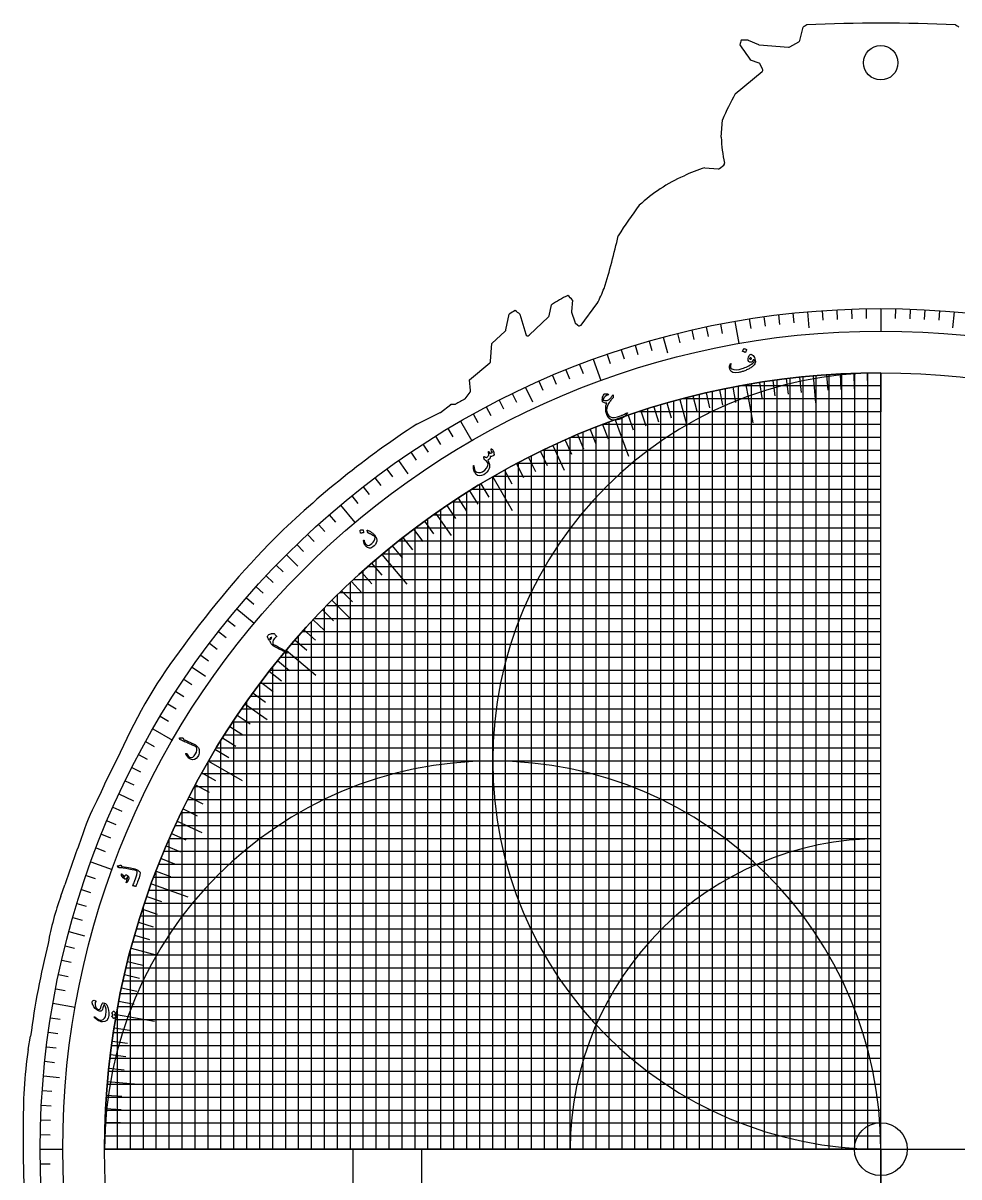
# Model space of a CAD drawing. Header units: millimetres. Extents: x -60 to 60, y -60 to 79.
# Drawn here: x -60 to 5.5, y -1.9 to 78.8 of the extents above; entities that cross this region are included whole.
import ezdxf

# ---------------------------------------------------------------- set-up
doc = ezdxf.new("R2010")
doc.units = ezdxf.units.MM
for name, color, linetype in [('CUT_INNER', 6, 'Continuous'), ('CUT_OUTER', 1, 'Continuous'), ('ENGRAVE', 7, 'Continuous'), ('ENGRAVE_FINE', 8, 'Continuous'), ('TEXT', 5, 'Continuous')]:
    doc.layers.add(name, color=color, linetype=linetype)

msp = doc.modelspace()

# ---------------------------------------------------------------- linework, layer by layer
at = {"layer": 'CUT_INNER'}
for centre, radius in [((0, 75.9926), 1.2), ((0, 0), 1.85)]:
    msp.add_circle(centre, radius, dxfattribs=at)
at = {"layer": 'CUT_OUTER'}
for points in [[(-5.6578, 77.5591), (-5.4284, 78.4754), (-5.4275, 78.4787)], [(-9.2778, 77.5774), (-9.2742, 77.576), (-8.564, 77.2605)], [(-8.5146, 77.248), (-6.456, 77.0897)], [(-6.3716, 77.1081), (-5.7305, 77.4644)], [(-8.514, 75.9603), (-9.1104, 76.1837), (-9.1139, 76.1852)], [(-8.266, 75.5545), (-8.4324, 75.8869)], [(-10.1788, 73.8095), (-10.176, 73.8121), (-8.3041, 75.3721)], [(-11.1616, 70.7827), (-11.0798, 72.0041), (-11.0794, 72.0078)], [(-12.3084, 68.6488), (-12.305, 68.6487), (-11.3851, 68.5723)], [(-11.279, 68.6047), (-10.9818, 68.8422)], [(-23.1938, 58.2931), (-23.0395, 59.0617), (-23.0387, 59.0651)], [(-21.5648, 59.3933), (-21.565, 59.3897), (-21.6436, 58.6058)], [(-20.9694, 57.6477), (-19.8539, 59.1347), (-19.8451, 59.1478)], [(-26.2238, 57.3102), (-25.9886, 58.4062), (-25.9876, 58.4099)], [(-25.2511, 58.4099), (-25.25, 58.4067), (-24.8408, 57.0042)], [(-24.5939, 56.937), (-23.238, 58.2134)], [(-21.6366, 58.5433), (-21.412, 57.8706)], [(-21.3758, 57.812), (-21.1955, 57.6317)], [(-27.2948, 55.1163), (-27.2168, 56.3586), (-27.2164, 56.3621), (-27.214, 56.3646), (-26.2691, 57.2311)], [(-28.6965, 53.061), (-28.7726, 53.8194), (-28.7728, 53.8229), (-28.7702, 53.8253), (-27.3484, 55.0104)], [(-29.0648, 52.49), (-28.7245, 52.9577)], [(-32.456, 50.7116), (-30.834, 51.5232), (-30.8212, 51.5304), (-30.8091, 51.5389), (-30.0862, 52.1006), (-30.0833, 52.1026), (-30.0799, 52.1028), (-29.7534, 52.1028)], [(-57.3597, 17.7019), (-57.0785, 18.4944)], [(-59.653, 6.973), (-59.4772, 7.9013)]]:
    msp.add_lwpolyline(points, dxfattribs=at)
for centre, radius, start, end in [((-3.5521, 75.9343), 3.1609, 121.044179, 126.39224), ((0.0192, -27.2834), 106.0534, 87.188828, 92.811179), ((3.6909, 76.0782), 2.9858, 53.510413, 59.181771), ((-6.3928, 76.556), 3.5273, 163.168077, 168.652859), ((-9.5236, 72.801), 4.7827, 87.054598, 92.941835), ((-5.8033, 77.5955), 0.15, 299.06252, 345.947297), ((1.011, 83.9836), 12.78, 211.794931, 217.604263), ((-8.5031, 77.3976), 0.15, 246.046163, 265.601295), ((-6.4445, 77.2392), 0.15, 265.601295, 299.06252), ((-8.5666, 75.8198), 0.15, 26.593028, 69.466958), ((-8.4001, 75.4873), 0.15, 309.807291, 26.593028), ((7.4863, 63.8538), 20.2774, 150.595241, 156.289085), ((-1.9, 71.071), 9.2661, 181.783376, 193.049657), ((-9.0618, 58.113), 11.0247, 107.126189, 115.383689), ((-11.3727, 68.7218), 0.15, 265.253728, 308.639342), ((-11.0755, 68.9594), 0.15, 308.639342, 7.439209), ((-9.0146, 57.4382), 11.6572, 114.171425, 132.534192), ((7.0069, 47.9023), 29.9976, 142.825797, 147.775591), ((-61.7974, 73.5123), 44.4789, 342.601766, 347.51696), ((-29.5769, 64.2869), 11.0053, 332.16286, 338.271395), ((-15.574, 47.3435), 13.8967, 117.043136, 122.490341), ((-24.9628, 56.3227), 4.5799, 42.102769, 47.898381), ((-23.3982, 54.5661), 4.6346, 118.063622, 123.966237), ((-27.8828, 55.246), 4.1154, 50.24764, 55.951387), ((-23.3409, 58.3226), 0.15, 313.270458, 348.649713), ((-21.4943, 58.5908), 0.15, 174.272796, 198.462939), ((-26.3704, 57.3416), 0.15, 312.519949, 347.890911), ((-21.2697, 57.9181), 0.15, 198.462939, 225), ((-21.0894, 57.7377), 0.15, 225, 323.123387), ((-24.6968, 57.0462), 0.15, 196.268264, 313.270458), ((-27.4445, 55.1257), 0.15, 309.812452, 356.4106), ((-6.3582, 11.3068), 47.0282, 118.87043, 119.832929), ((-28.8458, 53.046), 0.15, 323.956753, 5.731372), ((2.5675, -3.14), 64.239, 123.038818, 134.386306), ((4.077, -3.0924), 65.2703, 135.362503, 144.05022), ((-20.0363, 13.1292), 36.241, 142.430468, 156.21265), ((-0.3415, 0.1624), 59.6218, 152.441386, 156.059457), ((-43.9482, 18.2867), 12.4635, 150.857353, 163.966105), ((-0.4044, 0.1403), 59.572, 158.752331, 162.055263), ((-37.9711, 10.7272), 20.6049, 160.214747, 169.732719), ((-0.1823, 0.0345), 59.8145, 166.103762, 172.44256), ((-24.7566, 2.1255), 35.2315, 172.091624, 181.067472), ((-0.0001, -0.0001), 59.9999, 178.596765, 0.149578)]:
    msp.add_arc(centre, radius, start, end, dxfattribs=at)
at = {"layer": 'ENGRAVE'}
for points in [[(-5.1248, 58.5762), (-5.0267, 57.4555)], [(0, 58.8), (0, 57.225)], [(5.1248, 58.5762), (5.0267, 57.4555)], [(-10.2105, 57.9067), (-9.937, 56.3556)], [(-15.2186, 56.7964), (-14.9274, 55.7098)], [(-20.1108, 55.2539), (-19.5721, 53.7739)], [(-4.7326, 54.0934), (-4.5669, 52.2001)], [(-4.525, 0), (-4.525, 54.1111)], [(0, -54.3), (0, 54.3)], [(0, 0), (0, 54.3)], [(0, 54.3), (0, 51.585)], [(-24.85, 53.2909), (-24.3745, 52.2713)], [(-9.4291, 53.4751), (-8.9576, 50.8013)], [(-9.05, 0), (-9.05, 53.5405)], [(-13.575, 0), (-13.575, 52.5757)], [(-14.0539, 52.4498), (-13.562, 50.614)], [(-29.4, 50.9223), (-28.6125, 49.5583)], [(-18.5717, 51.0253), (-17.6431, 48.474)], [(-18.1, 0), (-18.1, 51.1945)], [(-22.625, 0), (-22.625, 49.3619)], [(0, 49.775), (-21.7011, 49.775)], [(-22.9482, 49.2125), (-22.145, 47.4901)], [(-33.7263, 48.1661), (-33.081, 47.2446)], [(-27.15, 0), (-27.15, 47.0252)], [(-27.15, 47.0252), (-25.7925, 44.6739)], [(0, 45.25), (-30.0155, 45.25)], [(-37.7959, 45.0434), (-36.7835, 43.8369)], [(-31.1452, 44.48), (-30.0551, 42.9232)], [(-31.675, 0), (-31.675, 44.1042)], [(-41.5779, 41.5779), (-40.7824, 40.7824)], [(-34.9034, 41.5962), (-33.1582, 39.5164)], [(-36.2, 0), (-36.2, 40.4728)], [(0, 40.725), (-35.9161, 40.725)], [(-38.3959, 38.3959), (-37.052, 37.052)], [(-45.0434, 37.7959), (-43.8369, 36.7835)], [(-40.725, 0), (-40.725, 35.9161)], [(0, 36.2), (-40.4728, 36.2)], [(-41.5962, 34.9034), (-39.5164, 33.1582)], [(-48.1661, 33.7263), (-47.2446, 33.081)], [(0, 31.675), (-44.1042, 31.675)], [(-44.48, 31.1452), (-42.9232, 30.0551)], [(-45.25, 0), (-45.25, 30.0155)], [(-50.9223, 29.4), (-49.5583, 28.6125)], [(0, 27.15), (-47.0252, 27.15)], [(-47.0252, 27.15), (-44.6739, 25.7925)], [(-53.2909, 24.85), (-52.2713, 24.3745)], [(0, 22.625), (-49.3619, 22.625)], [(-49.2125, 22.9482), (-47.4901, 22.145)], [(-49.775, 0), (-49.775, 21.7011)], [(-55.2539, 20.1108), (-53.7739, 19.5721)], [(-51.0253, 18.5717), (-48.474, 17.6431)], [(0, 18.1), (-51.1945, 18.1)], [(-56.7964, 15.2186), (-55.7098, 14.9274)], [(-52.4498, 14.0539), (-50.614, 13.562)], [(0, 13.575), (-52.5757, 13.575)], [(-57.9067, 10.2105), (-56.3556, 9.937)], [(0, 9.05), (-53.5405, 9.05)], [(-53.4751, 9.4291), (-50.8013, 8.9576)], [(-58.5762, 5.1248), (-57.4555, 5.0267)], [(0, 4.525), (-54.1111, 4.525)], [(-54.0934, 4.7326), (-52.2001, 4.5669)], [(-58.8, 0), (-57.225, 0)], [(-54.3, 0), (54.3, 0)], [(0, 0), (-54.3, 0)], [(-54.3, 0), (-51.585, 0)], [(-36.924, 0), (-36.924, -36.924), (36.924, -36.924), (36.924, 0)], [(-36.924, 0), (-32.1239, 0)], [(-32.1239, 0), (-32.1239, -32.1239), (32.1239, -32.1239), (32.1239, 0)], [(0, 0), (0, -36.924)]]:
    msp.add_lwpolyline(points, dxfattribs=at)
for radius in [58.8, 58.8, 57.225, 54.3, 54.3]:
    msp.add_circle((0, 0), radius, dxfattribs=at)
for centre, radius, start, end in [((0, 0), 54.3, 90, 180), ((0, 27.15), 27.15, 90, 270), ((-27.15, 0), 27.15, 0, 180), ((0, 0), 21.7245, 90, 180)]:
    msp.add_arc(centre, radius, start, end, dxfattribs=at)
at = {"layer": 'ENGRAVE_FINE'}
for points in [[(-8.1834, 58.2278), (-8.0894, 57.5593)], [(-7.1659, 58.3617), (-7.0837, 57.6917)], [(-6.1463, 58.4779), (-6.0757, 57.8066)], [(-4.1017, 58.6568), (-4.0546, 57.9834)], [(-3.0774, 58.7194), (-3.042, 58.0453)], [(-2.0521, 58.7642), (-2.0285, 58.0896)], [(-1.0262, 58.791), (-1.0144, 58.1161)], [(1.0262, 58.791), (1.0144, 58.1161)], [(2.0521, 58.7642), (2.0285, 58.0896)], [(3.0774, 58.7194), (3.042, 58.0453)], [(4.1017, 58.6568), (4.0546, 57.9834)], [(-12.2252, 57.5151), (-12.0849, 56.8548)], [(-11.2196, 57.7197), (-11.0908, 57.0571)], [(-9.1983, 58.0761), (-9.0928, 57.4094)], [(-16.2075, 56.5222), (-16.0214, 55.8733)], [(-14.225, 57.0534), (-14.0617, 56.3984)], [(-13.2271, 57.293), (-13.0753, 56.6353)], [(-18.1702, 55.9221), (-17.9616, 55.2802)], [(-17.1915, 56.2307), (-16.9941, 55.5852)], [(-21.072, 54.8945), (-20.8301, 54.2644)], [(-19.1434, 55.5965), (-18.9236, 54.9583)], [(-22.975, 54.1257), (-22.7112, 53.5043)], [(-22.0269, 54.5184), (-21.774, 53.8926)], [(-3.7878, 54.1677), (-3.712, 53.0844)], [(-3.62, 0), (-3.62, 54.1792)], [(-2.8418, 54.2256), (-2.785, 53.1411)], [(-2.715, 0), (-2.715, 54.2321)], [(-1.895, 54.2669), (-1.8571, 53.1816)], [(-1.81, 0), (-1.81, 54.2698)], [(-0.9477, 54.2917), (-0.9287, 53.2059)], [(-0.905, 0), (-0.905, 54.2925)], [(-23.9161, 53.7165), (-23.6416, 53.0998)], [(-10.3609, 53.3024), (-10.1537, 52.2363)], [(-9.955, 0), (-9.955, 53.3797)], [(0, 53.395), (-9.8724, 53.395)], [(-8.4944, 53.6315), (-8.3245, 52.5588)], [(-8.145, 0), (-8.145, 53.6856)], [(-7.5571, 53.7716), (-7.406, 52.6961)], [(-7.24, 0), (-7.24, 53.8152)], [(-6.6175, 53.8953), (-6.4852, 52.8174)], [(-6.335, 0), (-6.335, 53.9292)], [(-5.6759, 54.0025), (-5.5624, 52.9225)], [(-5.43, 0), (-5.43, 54.0278)], [(-25.7762, 52.8491), (-25.4803, 52.2424)], [(0, 52.49), (-13.9029, 52.49)], [(-13.1364, 52.6871), (-12.8736, 51.6333)], [(-12.67, 0), (-12.67, 52.8011)], [(-12.2148, 52.9083), (-11.9705, 51.8501)], [(-11.765, 0), (-11.765, 53.0101)], [(-11.2896, 53.1134), (-11.0638, 52.0511)], [(-10.86, 0), (-10.86, 53.2029)], [(-27.6049, 51.9173), (-27.288, 51.3213)], [(-26.6946, 52.3912), (-26.3882, 51.7898)], [(-16.29, 0), (-16.29, 51.7989)], [(-15.8758, 51.9273), (-15.5583, 50.8888)], [(-15.385, 0), (-15.385, 52.0749)], [(-14.9671, 52.1965), (-14.6678, 51.1526)], [(-14.48, 0), (-14.48, 52.3337)], [(-28.5068, 51.4276), (-28.1796, 50.8373)], [(-19.005, 0), (-19.005, 50.8655)], [(-17.6784, 51.3417), (-17.3248, 50.3148)], [(-17.195, 0), (-17.195, 51.5056)], [(0, 51.585), (-16.9552, 51.585)], [(-16.7796, 51.6424), (-16.444, 50.6095)], [(-30.2842, 50.4014), (-29.9366, 49.8228)], [(-20.815, 0), (-20.815, 50.152)], [(-20.3411, 50.3461), (-19.9343, 49.3392)], [(-19.91, 0), (-19.91, 50.5181)], [(0, 50.68), (-19.4943, 50.68)], [(-19.4594, 50.6934), (-19.0702, 49.6795)], [(-32.0248, 49.3138), (-31.6571, 48.7477)], [(-31.1593, 49.8652), (-30.8016, 49.2928)], [(-22.0858, 49.6055), (-21.6441, 48.6134)], [(-21.72, 0), (-21.72, 49.7668)], [(-21.2167, 49.9834), (-20.7924, 48.9837)], [(-32.8805, 48.7474), (-32.5031, 48.1878)], [(-24.435, 0), (-24.435, 48.4915)], [(-23.8036, 48.8045), (-23.3275, 47.8284)], [(0, 48.87), (-23.6688, 48.87)], [(-23.53, 0), (-23.53, 48.937)], [(-25.4923, 47.9441), (-24.9825, 46.9852)], [(0, 47.965), (-25.4529, 47.965)], [(-25.34, 0), (-25.34, 48.0247)], [(-24.6517, 48.3817), (-24.1587, 47.414)], [(-35.3867, 46.9598), (-34.9805, 46.4207)], [(-34.5618, 47.5702), (-34.165, 47.0241)], [(0, 47.06), (-27.0896, 47.06)], [(-26.3252, 47.4919), (-25.7987, 46.542)], [(-26.245, 0), (-26.245, 47.5362)], [(-36.2009, 46.335), (-35.7853, 45.8031)], [(-28.7746, 46.049), (-28.1991, 45.128)], [(0, 46.155), (-28.6043, 46.155)], [(-28.055, 0), (-28.055, 46.4909)], [(-27.9666, 46.5442), (-27.4072, 45.6133)], [(-37.004, 45.6962), (-36.5792, 45.1716)], [(-29.865, 0), (-29.865, 45.3494)], [(-29.5739, 45.5398), (-28.9824, 44.629)], [(-28.96, 0), (-28.96, 45.9327)], [(-30.77, 0), (-30.77, 44.7403)], [(-30.3642, 45.0167), (-29.7569, 44.1164)], [(-39.3449, 43.6969), (-38.8932, 43.1953)], [(-38.5763, 44.3769), (-38.1334, 43.8675)], [(-31.9167, 43.9296), (-31.2784, 43.051)], [(0, 44.345), (-31.3371, 44.345)], [(-40.1015, 43.0036), (-39.6412, 42.5099)], [(-33.4304, 42.789), (-32.7618, 41.9332)], [(-32.6786, 43.3659), (-32.025, 42.4986)], [(-32.58, 0), (-32.58, 43.44)], [(0, 43.44), (-32.58, 43.44)], [(-40.8459, 42.2972), (-40.377, 41.8116)], [(-34.39, 0), (-34.39, 42.0216)], [(-34.1721, 42.199), (-33.4887, 41.355)], [(0, 42.535), (-33.753, 42.535)], [(-33.485, 0), (-33.485, 42.7463)], [(-35.295, 0), (-35.295, 41.2644)], [(0, 41.63), (-34.8631, 41.63)], [(-42.2972, 40.8459), (-41.8116, 40.377)], [(-35.624, 40.9807), (-34.9115, 40.1611)], [(-43.0036, 40.1015), (-42.5099, 39.6412)], [(-37.105, 0), (-37.105, 39.6448)], [(-37.0325, 39.7125), (-36.2919, 38.9183)], [(0, 39.82), (-36.9169, 39.82)], [(-36.3338, 40.3528), (-35.6071, 39.5457)], [(-43.6969, 39.3449), (-43.1953, 38.8932)], [(-38.01, 0), (-38.01, 38.778)], [(0, 38.915), (-37.8697, 38.915)], [(-37.7199, 39.0602), (-36.9656, 38.2789)], [(-44.3769, 38.5763), (-43.8675, 38.1334)], [(0, 38.01), (-38.778, 38.01)], [(-39.0602, 37.7199), (-38.2789, 36.9656)], [(-38.915, 0), (-38.915, 37.8697)], [(-45.6962, 37.004), (-45.1716, 36.5792)], [(-40.3528, 36.3338), (-39.5457, 35.6071)], [(-39.82, 0), (-39.82, 36.9169)], [(-39.7125, 37.0325), (-38.9183, 36.2919)], [(0, 37.105), (-39.6448, 37.105)], [(-46.335, 36.2009), (-45.8031, 35.7853)], [(-40.9807, 35.624), (-40.1611, 34.9115)], [(-46.9598, 35.3867), (-46.4207, 34.9805)], [(-41.63, 0), (-41.63, 34.8631)], [(0, 35.295), (-41.2644, 35.295)], [(-47.5702, 34.5618), (-47.0241, 34.165)], [(-42.199, 34.1721), (-41.355, 33.4887)], [(0, 34.39), (-42.0216, 34.39)], [(-42.789, 33.4304), (-41.9332, 32.7618)], [(0, 33.485), (-42.7463, 33.485)], [(-42.535, 0), (-42.535, 33.753)], [(-48.7474, 32.8805), (-48.1878, 32.5031)], [(0, 32.58), (-43.44, 32.58)], [(-43.44, 0), (-43.44, 32.58)], [(-43.3659, 32.6786), (-42.4986, 32.025)], [(-49.3138, 32.0248), (-48.7477, 31.6571)], [(-43.9296, 31.9167), (-43.051, 31.2784)], [(-49.8652, 31.1593), (-49.2928, 30.8016)], [(0, 30.77), (-44.7403, 30.77)], [(-44.345, 0), (-44.345, 31.3371)], [(-50.4014, 30.2842), (-49.8228, 29.9366)], [(0, 29.865), (-45.3494, 29.865)], [(-45.0167, 30.3642), (-44.1164, 29.7569)], [(-45.5398, 29.5739), (-44.629, 28.9824)], [(-51.4276, 28.5068), (-50.8373, 28.1796)], [(-46.155, 0), (-46.155, 28.6043)], [(-46.049, 28.7746), (-45.128, 28.1991)], [(0, 28.96), (-45.9327, 28.96)], [(-51.9173, 27.6049), (-51.3213, 27.288)], [(-46.5442, 27.9666), (-45.6133, 27.4072)], [(0, 28.055), (-46.4909, 28.055)], [(-52.3912, 26.6946), (-51.7898, 26.3882)], [(-47.06, 0), (-47.06, 27.0896)], [(0, 26.245), (-47.5362, 26.245)], [(-47.4919, 26.3252), (-46.542, 25.7987)], [(-52.8491, 25.7762), (-52.2424, 25.4803)], [(0, 25.34), (-48.0247, 25.34)], [(-47.965, 0), (-47.965, 25.4529)], [(-47.9441, 25.4923), (-46.9852, 24.9825)], [(0, 24.435), (-48.4915, 24.435)], [(-48.3817, 24.6517), (-47.414, 24.1587)], [(-53.7165, 23.9161), (-53.0998, 23.6416)], [(0, 23.53), (-48.937, 23.53)], [(-48.87, 0), (-48.87, 23.6688)], [(-48.8045, 23.8036), (-47.8284, 23.3275)], [(-54.1257, 22.975), (-53.5043, 22.7112)], [(-54.5184, 22.0269), (-53.8926, 21.774)], [(-49.6055, 22.0858), (-48.6134, 21.6441)], [(-54.8945, 21.072), (-54.2644, 20.8301)], [(-49.9834, 21.2167), (-48.9837, 20.7924)], [(0, 21.72), (-49.7668, 21.72)], [(-50.3461, 20.3411), (-49.3392, 19.9343)], [(0, 20.815), (-50.152, 20.815)], [(-50.6934, 19.4594), (-49.6795, 19.0702)], [(-50.68, 0), (-50.68, 19.4943)], [(0, 19.91), (-50.5181, 19.91)], [(-55.5965, 19.1434), (-54.9583, 18.9236)], [(0, 19.005), (-50.8655, 19.005)], [(-55.9221, 18.1702), (-55.2802, 17.9616)], [(-56.2307, 17.1915), (-55.5852, 16.9941)], [(-51.585, 0), (-51.585, 16.9552)], [(0, 17.195), (-51.5056, 17.195)], [(-51.3417, 17.6784), (-50.3148, 17.3248)], [(-56.5222, 16.2075), (-55.8733, 16.0214)], [(0, 16.29), (-51.7989, 16.29)], [(-51.6424, 16.7796), (-50.6095, 16.444)], [(0, 15.385), (-52.0749, 15.385)], [(-51.9273, 15.8758), (-50.8888, 15.5583)], [(-52.1965, 14.9671), (-51.1526, 14.6678)], [(-57.0534, 14.225), (-56.3984, 14.0617)], [(-52.49, 0), (-52.49, 13.9029)], [(0, 14.48), (-52.3337, 14.48)], [(-57.293, 13.2271), (-56.6353, 13.0753)], [(-52.6871, 13.1364), (-51.6333, 12.8736)], [(-57.5151, 12.2252), (-56.8548, 12.0849)], [(-52.9083, 12.2148), (-51.8501, 11.9705)], [(0, 12.67), (-52.8011, 12.67)], [(0, 11.765), (-53.0101, 11.765)], [(-57.7197, 11.2196), (-57.0571, 11.0908)], [(0, 10.86), (-53.2029, 10.86)], [(-53.1134, 11.2896), (-52.0511, 11.0638)], [(-53.395, 0), (-53.395, 9.8724)], [(0, 9.955), (-53.3797, 9.955)], [(-53.3024, 10.3609), (-52.2363, 10.1537)], [(-58.0761, 9.1983), (-57.4094, 9.0928)], [(-58.2278, 8.1834), (-57.5593, 8.0894)], [(0, 8.145), (-53.6856, 8.145)], [(-53.6315, 8.4944), (-52.5588, 8.3245)], [(-53.7716, 7.5571), (-52.6961, 7.406)], [(-58.3617, 7.1659), (-57.6917, 7.0837)], [(-53.8953, 6.6175), (-52.8174, 6.4852)], [(0, 7.24), (-53.8152, 7.24)], [(-58.4779, 6.1463), (-57.8066, 6.0757)], [(-54.0025, 5.6759), (-52.9225, 5.5624)], [(0, 6.335), (-53.9292, 6.335)], [(0, 5.43), (-54.0278, 5.43)], [(-58.6568, 4.1017), (-57.9834, 4.0546)], [(0, 3.62), (-54.1792, 3.62)], [(-54.1677, 3.7878), (-53.0844, 3.712)], [(-58.7194, 3.0774), (-58.0453, 3.042)], [(0, 2.715), (-54.2321, 2.715)], [(-54.2256, 2.8418), (-53.1411, 2.785)], [(-58.7642, 2.0521), (-58.0896, 2.0285)], [(0, 1.81), (-54.2698, 1.81)], [(-54.2669, 1.895), (-53.1816, 1.8571)], [(-58.791, 1.0262), (-58.1161, 1.0144)], [(0, 0.905), (-54.2925, 0.905)], [(-54.2917, 0.9477), (-53.2059, 0.9287)], [(-58.791, -1.0262), (-58.1161, -1.0144)]]:
    msp.add_lwpolyline(points, dxfattribs=at)
at = {"layer": 'TEXT'}
for points in [[(-9.5858, 55.9886), (-9.5836, 55.9917), (-9.58, 55.994), (-9.5752, 55.9953), (-9.5691, 55.9958), (-9.5238, 55.9862), (-9.4804, 55.9724), (-9.4388, 55.9545), (-9.3991, 55.9323), (-9.395, 55.9286), (-9.3928, 55.9246), (-9.3925, 55.9202), (-9.3941, 55.9156), (-9.4688, 55.7358), (-9.472, 55.7313), (-9.4767, 55.7296), (-9.483, 55.7305), (-9.4909, 55.7343), (-9.4977, 55.7375), (-9.5085, 55.7423), (-9.5231, 55.7486), (-9.5416, 55.7564), (-9.5643, 55.7657), (-9.5915, 55.7765), (-9.623, 55.7886), (-9.6591, 55.8022), (-9.664, 55.8046), (-9.6667, 55.8075), (-9.6673, 55.8107), (-9.6657, 55.8142)], [(-9.1244, 55.5956), (-9.0818, 55.6057), (-9.0362, 55.5962), (-8.9877, 55.5672), (-8.9364, 55.5185), (-8.8872, 55.4523), (-8.8446, 55.3708), (-8.8089, 55.2738), (-8.7798, 55.1616), (-8.772, 55.1204), (-8.7687, 55.0816), (-8.7699, 55.045), (-8.7756, 55.0108), (-8.8035, 54.9398), (-8.8505, 54.8687), (-8.9165, 54.7975), (-9.0014, 54.7261), (-9.0502, 54.6913), (-9.1009, 54.6577), (-9.1536, 54.6252), (-9.2081, 54.5938), (-9.2647, 54.5636), (-9.3235, 54.5344), (-9.3844, 54.5063), (-9.4476, 54.4792), (-9.5112, 54.4536), (-9.5737, 54.43), (-9.635, 54.4082), (-9.695, 54.3884), (-9.7541, 54.3706), (-9.8123, 54.355), (-9.8696, 54.3415), (-9.9261, 54.3301), (-10.166, 54.3058), (-10.3514, 54.3351), (-10.4826, 54.4189), (-10.5595, 54.5573), (-10.5676, 54.5913), (-10.5732, 54.6308), (-10.5762, 54.6758), (-10.5767, 54.7262), (-10.5725, 54.7825), (-10.5624, 54.8382), (-10.5463, 54.8935), (-10.5242, 54.9482), (-10.5206, 54.9547), (-10.5159, 54.9597), (-10.51, 54.9633), (-10.5031, 54.9655), (-10.4961, 54.9659), (-10.4901, 54.9641), (-10.485, 54.9602), (-10.481, 54.9543), (-10.4783, 54.9473), (-10.4773, 54.9406), (-10.478, 54.9341), (-10.4804, 54.9279), (-10.5165, 54.8037), (-10.5171, 54.7035), (-10.4825, 54.627), (-10.4129, 54.5744), (-10.2738, 54.5321), (-10.1079, 54.5226), (-9.9149, 54.5457), (-9.6945, 54.6009), (-9.5991, 54.6324), (-9.5043, 54.6685), (-9.4101, 54.7092), (-9.3164, 54.7547), (-9.2234, 54.8048), (-9.1312, 54.8595), (-9.0398, 54.9188), (-8.9491, 54.9828), (-8.9015, 55.0214), (-8.8671, 55.0603), (-8.8459, 55.0996), (-8.8379, 55.1391), (-8.8496, 55.1636), (-8.8652, 55.1853), (-8.8847, 55.2041), (-8.9083, 55.22), (-8.9108, 55.2206), (-8.9136, 55.2186), (-8.9164, 55.2142), (-8.9194, 55.2073), (-8.9423, 55.1528), (-8.9709, 55.11), (-9.0052, 55.0788), (-9.0453, 55.0594), (-9.122, 55.0456), (-9.185, 55.0582), (-9.2342, 55.0972), (-9.2698, 55.1627), (-9.2797, 55.2241), (-9.2717, 55.3025), (-9.2457, 55.3979), (-9.2015, 55.5103), (-9.1864, 55.5388), (-9.1685, 55.5625), (-9.1478, 55.5814), (-9.1244, 55.5956)], [(-9.0513, 55.2978), (-9.0449, 55.3087), (-9.0442, 55.3188), (-9.0491, 55.3278), (-9.0597, 55.336), (-9.1002, 55.3532), (-9.1334, 55.3535), (-9.1595, 55.3369), (-9.1783, 55.3033), (-9.1799, 55.2936), (-9.1792, 55.2855), (-9.1763, 55.2789), (-9.1711, 55.2737), (-9.1379, 55.2597), (-9.1068, 55.259), (-9.0779, 55.2718), (-9.0513, 55.2978)], [(-19.3449, 52.8102), (-19.3158, 52.8306), (-19.2805, 52.843), (-19.239, 52.8471), (-19.1914, 52.8431), (-19.1661, 52.8383), (-19.1425, 52.8329), (-19.1206, 52.8266), (-19.1002, 52.8196), (-19.0816, 52.8121), (-19.0646, 52.804), (-19.0494, 52.7954), (-19.0359, 52.7864), (-19.0255, 52.7766), (-19.0253, 52.7683), (-19.0352, 52.7616), (-19.0553, 52.7564), (-19.1811, 52.72), (-19.2852, 52.652), (-19.3674, 52.5525), (-19.4275, 52.4216), (-19.4279, 52.4144), (-19.4254, 52.408), (-19.4199, 52.4023), (-19.4116, 52.3975), (-19.3166, 52.3694), (-19.2224, 52.3621), (-19.1291, 52.3758), (-19.0365, 52.4104), (-19.021, 52.4198), (-19.0023, 52.4355), (-18.9804, 52.4576), (-18.9553, 52.4859), (-18.9108, 52.5412), (-18.8713, 52.5899), (-18.837, 52.6321), (-18.8079, 52.6679), (-18.7839, 52.6971), (-18.7651, 52.7199), (-18.7516, 52.7362), (-18.7432, 52.7461), (-18.7299, 52.7562), (-18.7203, 52.7548), (-18.7145, 52.7421), (-18.7124, 52.718), (-18.714, 52.6521), (-18.718, 52.6021), (-18.7244, 52.5679), (-18.7333, 52.5495), (-18.7683, 52.5145), (-18.8046, 52.4754), (-18.842, 52.4322), (-18.8807, 52.3849), (-18.9206, 52.3336), (-18.9617, 52.2781), (-19.0039, 52.2186), (-19.0473, 52.155), (-19.1266, 52.0072), (-19.1704, 51.8517), (-19.1788, 51.6886), (-19.152, 51.5181), (-19.1214, 51.4312), (-19.0781, 51.3559), (-19.0221, 51.2923), (-18.9534, 51.2403), (-18.8114, 51.189), (-18.6292, 51.1849), (-18.4066, 51.2277), (-18.143, 51.3167), (-18.1034, 51.3336), (-18.061, 51.3526), (-18.0157, 51.3736), (-17.9677, 51.3967), (-17.9171, 51.422), (-17.864, 51.4495), (-17.8084, 51.4793), (-17.7503, 51.5112), (-17.7401, 51.516), (-17.7319, 51.5181), (-17.726, 51.5175), (-17.7221, 51.514), (-17.7249, 51.4899), (-17.7538, 51.4447), (-17.8086, 51.3784), (-17.8893, 51.291), (-17.9393, 51.2409), (-17.9844, 51.2009), (-18.0245, 51.1708), (-18.0597, 51.1508), (-18.1958, 51.0904), (-18.3221, 51.0436), (-18.4386, 51.0102), (-18.5455, 50.9905), (-18.7623, 50.9935), (-18.9388, 51.0602), (-19.0752, 51.1909), (-19.1713, 51.386), (-19.2279, 51.6074), (-19.2451, 51.8148), (-19.2227, 52.0081), (-19.1606, 52.1874), (-19.2461, 52.1932), (-19.3181, 52.2044), (-19.3767, 52.2212), (-19.4217, 52.2435), (-19.4356, 52.254), (-19.4472, 52.2669), (-19.4565, 52.2821), (-19.4635, 52.2996), (-19.4741, 52.3497), (-19.48, 52.3987), (-19.4811, 52.4466), (-19.4774, 52.4933), (-19.4581, 52.5918), (-19.4296, 52.6774), (-19.3919, 52.7502), (-19.3449, 52.8102)], [(-27.2631, 48.954), (-27.2644, 48.9642), (-27.2634, 48.9725), (-27.2601, 48.979), (-27.2546, 48.9836), (-27.246, 48.9871), (-27.2377, 48.988), (-27.2294, 48.9864), (-27.2213, 48.9822), (-27.1973, 48.9646), (-27.1733, 48.9395), (-27.1491, 48.907), (-27.125, 48.8671), (-27.0922, 48.7983), (-27.0695, 48.7281), (-27.057, 48.6566), (-27.0545, 48.5839), (-27.0568, 48.5648), (-27.0618, 48.5482), (-27.0695, 48.5341), (-27.0798, 48.5226), (-27.1243, 48.4939), (-27.1786, 48.4742), (-27.2426, 48.4636), (-27.3165, 48.462), (-27.3272, 48.3695), (-27.359, 48.2941), (-27.4117, 48.2357), (-27.4855, 48.1942), (-27.4653, 48.1531), (-27.447, 48.1129), (-27.4305, 48.0737), (-27.4161, 48.0354), (-27.4034, 47.9978), (-27.3923, 47.9607), (-27.3829, 47.924), (-27.3751, 47.8878), (-27.3661, 47.8196), (-27.3674, 47.7511), (-27.3789, 47.6823), (-27.4006, 47.6133), (-27.4664, 47.4783), (-27.5504, 47.3613), (-27.6529, 47.262), (-27.7739, 47.1803), (-27.9267, 47.1163), (-28.0686, 47.1009), (-28.1997, 47.1341), (-28.3202, 47.2162), (-28.3519, 47.2529), (-28.382, 47.3005), (-28.4106, 47.3592), (-28.4377, 47.4289), (-28.4617, 47.5086), (-28.4802, 47.5954), (-28.4931, 47.6894), (-28.5003, 47.7905), (-28.5001, 47.7972), (-28.4983, 47.803), (-28.4951, 47.8078), (-28.4902, 47.8116), (-28.4847, 47.8143), (-28.4793, 47.8156), (-28.4741, 47.8156), (-28.469, 47.8142), (-28.4641, 47.8106), (-28.4604, 47.8061), (-28.458, 47.8004), (-28.4568, 47.7937), (-28.4449, 47.6606), (-28.4261, 47.5564), (-28.4006, 47.4812), (-28.3685, 47.4349), (-28.2583, 47.3563), (-28.1389, 47.3226), (-28.0102, 47.3336), (-27.872, 47.3891), (-27.7011, 47.5046), (-27.5768, 47.6379), (-27.4992, 47.7894), (-27.4681, 47.9594), (-27.5117, 48.0347), (-27.5697, 48.1074), (-27.6421, 48.1774), (-27.7289, 48.2447), (-27.7386, 48.251), (-27.7457, 48.2575), (-27.7501, 48.2644), (-27.7518, 48.2715), (-27.7538, 48.2983), (-27.7554, 48.3235), (-27.7568, 48.3471), (-27.7579, 48.3692), (-27.7586, 48.3895), (-27.7588, 48.4078), (-27.7584, 48.424), (-27.7574, 48.4382), (-27.756, 48.4448), (-27.7529, 48.449), (-27.7481, 48.4506), (-27.7415, 48.4499), (-27.7377, 48.4486), (-27.7321, 48.4465), (-27.7247, 48.4435), (-27.7156, 48.4397), (-27.705, 48.4348), (-27.6932, 48.4288), (-27.68, 48.4217), (-27.6656, 48.4134), (-27.637, 48.3979), (-27.6146, 48.3876), (-27.5983, 48.3825), (-27.5881, 48.3827), (-27.5367, 48.4065), (-27.4924, 48.4428), (-27.4552, 48.4914), (-27.4249, 48.5526), (-27.4196, 48.5849), (-27.4224, 48.6312), (-27.4335, 48.6915), (-27.4527, 48.7659), (-27.4545, 48.773), (-27.4544, 48.7799), (-27.4522, 48.7867), (-27.4482, 48.7933), (-27.4438, 48.7986), (-27.4388, 48.8023), (-27.4333, 48.8045), (-27.4272, 48.8051), (-27.4134, 48.7973), (-27.3982, 48.7767), (-27.3816, 48.7431), (-27.3638, 48.6965), (-27.3123, 48.6946), (-27.2628, 48.7022), (-27.2152, 48.7192), (-27.1694, 48.7457), (-27.1777, 48.7592), (-27.1858, 48.7694), (-27.1936, 48.7764), (-27.2011, 48.7801), (-27.209, 48.7832), (-27.215, 48.7873), (-27.2192, 48.7924), (-27.2214, 48.7986)], [(-36.4176, 43.2877), (-36.4172, 43.2915), (-36.4153, 43.2953), (-36.4119, 43.2989), (-36.4069, 43.3023), (-36.3631, 43.3168), (-36.3188, 43.3268), (-36.274, 43.3322), (-36.2286, 43.333), (-36.2232, 43.3319), (-36.2192, 43.3295), (-36.2168, 43.326), (-36.2158, 43.3211), (-36.1891, 43.1285), (-36.1896, 43.1231), (-36.1927, 43.1192), (-36.1987, 43.1169), (-36.2073, 43.1161), (-36.2149, 43.1155), (-36.2265, 43.1142), (-36.2422, 43.1123), (-36.2621, 43.1097), (-36.2864, 43.1063), (-36.3151, 43.1019), (-36.3484, 43.0965), (-36.3863, 43.0901), (-36.3918, 43.0897), (-36.3955, 43.0908), (-36.3976, 43.0933), (-36.3981, 43.0972)], [(-35.8972, 43.2987), (-35.8597, 43.2822), (-35.8217, 43.2641), (-35.783, 43.2444), (-35.7437, 43.2231), (-35.7039, 43.1998), (-35.6635, 43.1741), (-35.6227, 43.146), (-35.5813, 43.1155), (-35.5414, 43.084), (-35.5036, 43.0513), (-35.4681, 43.0174), (-35.4346, 42.9821), (-35.4033, 42.9456), (-35.3739, 42.9076), (-35.3464, 42.8681), (-35.3209, 42.8272), (-35.2972, 42.7819), (-35.2787, 42.737), (-35.2656, 42.6927), (-35.2577, 42.6489), (-35.2586, 42.5337), (-35.2906, 42.4196), (-35.3535, 42.3066), (-35.4474, 42.1945), (-35.5254, 42.1255), (-35.6041, 42.0773), (-35.6837, 42.0499), (-35.764, 42.0433), (-35.8408, 42.0573), (-35.9126, 42.089), (-35.9794, 42.1385), (-36.0413, 42.2057), (-36.0948, 42.2873), (-36.1352, 42.3749), (-36.1625, 42.4688), (-36.1768, 42.5687), (-36.1765, 42.5817), (-36.1737, 42.5912), (-36.1683, 42.5972), (-36.1603, 42.5998), (-36.1504, 42.5993), (-36.1427, 42.5934), (-36.1372, 42.582), (-36.1339, 42.5653), (-36.1053, 42.4486), (-36.0628, 42.3576), (-36.0064, 42.2923), (-35.9363, 42.2525), (-35.8587, 42.2388), (-35.7764, 42.2517), (-35.6895, 42.2911), (-35.5979, 42.3569), (-35.5024, 42.4545), (-35.4323, 42.5597), (-35.3878, 42.6726), (-35.3687, 42.7934), (-35.3691, 42.7968), (-35.3707, 42.8009), (-35.3736, 42.8057), (-35.3778, 42.8112), (-35.4148, 42.8511), (-35.464, 42.8925), (-35.5254, 42.9355), (-35.599, 42.9799), (-35.6374, 43.0011), (-35.6736, 43.0205), (-35.7076, 43.038), (-35.7393, 43.0536), (-35.7689, 43.0672), (-35.7962, 43.0786), (-35.8214, 43.0877), (-35.8443, 43.0946), (-35.8558, 43.0986), (-35.8647, 43.1038), (-35.8709, 43.11), (-35.8746, 43.1174), (-35.9266, 43.2827), (-35.9279, 43.2938), (-35.9234, 43.3002), (-35.9131, 43.3018), (-35.8972, 43.2987)], [(-42.6999, 35.485), (-42.7227, 35.5117), (-42.7449, 35.539), (-42.7663, 35.5669), (-42.787, 35.5955), (-42.8066, 35.6248), (-42.8247, 35.6548), (-42.8414, 35.6855), (-42.8565, 35.7169), (-42.8802, 35.7784), (-42.8934, 35.8327), (-42.896, 35.8796), (-42.8882, 35.9192), (-42.8607, 35.9665), (-42.8141, 36.0049), (-42.7484, 36.0343), (-42.6637, 36.0547), (-42.6386, 36.0588), (-42.6134, 36.0621), (-42.5882, 36.0646), (-42.5629, 36.0663), (-42.5375, 36.0674), (-42.5119, 36.0679), (-42.486, 36.0678), (-42.4599, 36.0672), (-42.4455, 36.0659), (-42.433, 36.0628), (-42.4225, 36.0578), (-42.414, 36.0509), (-42.385, 36.0167), (-42.3593, 35.986), (-42.3368, 35.9587), (-42.3176, 35.935), (-42.3019, 35.9151), (-42.2899, 35.8994), (-42.2816, 35.8879), (-42.277, 35.8806), (-42.2735, 35.8693), (-42.274, 35.859), (-42.2787, 35.8497), (-42.2875, 35.8414), (-42.4135, 35.7289), (-42.4964, 35.6087), (-42.5363, 35.4811), (-42.5331, 35.3465), (-42.5294, 35.334), (-42.5237, 35.3239), (-42.5161, 35.316), (-42.5067, 35.3105), (-42.3701, 35.2462), (-42.2302, 35.1768), (-42.0867, 35.1021), (-41.9399, 35.0223), (-41.747, 34.9091), (-41.6155, 34.8188), (-41.5453, 34.7515), (-41.5364, 34.7073), (-41.5458, 34.7002), (-41.5595, 34.6998), (-41.5776, 34.7061), (-41.5999, 34.7191), (-41.644, 34.7492), (-41.6909, 34.7792), (-41.7407, 34.8092), (-41.7934, 34.8392), (-41.8486, 34.8692), (-41.9062, 34.8993), (-41.9661, 34.9297), (-42.0283, 34.9602), (-42.237, 35.0623), (-42.3981, 35.1485), (-42.5114, 35.2188), (-42.5768, 35.2735), (-42.6034, 35.3035), (-42.6266, 35.3327), (-42.6465, 35.361), (-42.6631, 35.3885), (-42.6765, 35.4148), (-42.6871, 35.4397), (-42.6949, 35.4631), (-42.6999, 35.485)], [(-42.6895, 35.6228), (-42.683, 35.6435), (-42.6754, 35.6646), (-42.6665, 35.6862), (-42.6564, 35.7081), (-42.6451, 35.7303), (-42.6328, 35.7526), (-42.6194, 35.7752), (-42.605, 35.798), (-42.651, 35.7876), (-42.6861, 35.7747), (-42.7101, 35.7593), (-42.7232, 35.7414), (-42.7302, 35.7129), (-42.7269, 35.6837), (-42.7133, 35.6537), (-42.6895, 35.6228)], [(-49.062, 28.739), (-49.0658, 28.7457), (-49.0674, 28.7524), (-49.0667, 28.7591), (-49.0639, 28.7658), (-49.0592, 28.7714), (-49.053, 28.7748), (-49.0452, 28.776), (-49.0359, 28.775), (-48.9826, 28.7676), (-48.9344, 28.7648), (-48.8914, 28.7666), (-48.8535, 28.773), (-48.8407, 28.7739), (-48.8291, 28.7695), (-48.8188, 28.7598), (-48.8098, 28.7447), (-48.8061, 28.7363), (-48.8025, 28.7282), (-48.799, 28.7206), (-48.7956, 28.7133), (-48.7924, 28.7065), (-48.7895, 28.7001), (-48.787, 28.6943), (-48.7847, 28.689), (-48.7804, 28.6798), (-48.7739, 28.6711), (-48.7651, 28.6631), (-48.7541, 28.6556), (-48.7204, 28.6389), (-48.6835, 28.6212), (-48.6432, 28.6024), (-48.5996, 28.5827), (-48.5527, 28.5618), (-48.5026, 28.5396), (-48.4493, 28.5162), (-48.3929, 28.4915), (-48.3361, 28.4677), (-48.2829, 28.4449), (-48.2334, 28.4231), (-48.1876, 28.4023), (-48.1452, 28.3826), (-48.106, 28.364), (-48.0701, 28.3465), (-48.0375, 28.3302), (-47.9433, 28.278), (-47.8599, 28.2186), (-47.7873, 28.1521), (-47.7254, 28.0785), (-47.6953, 28.0247), (-47.6772, 27.9584), (-47.6711, 27.8795), (-47.6769, 27.7881), (-47.6921, 27.6944), (-47.7131, 27.6104), (-47.7399, 27.536), (-47.7727, 27.4713), (-47.8847, 27.3264), (-48.0091, 27.2475), (-48.1461, 27.2349), (-48.296, 27.2886), (-48.3931, 27.3544), (-48.4777, 27.4374), (-48.5496, 27.5378), (-48.6088, 27.6555), (-48.6115, 27.6635), (-48.6121, 27.6706), (-48.6103, 27.6766), (-48.6063, 27.6817), (-48.6007, 27.6864), (-48.5952, 27.6892), (-48.5898, 27.6902), (-48.5845, 27.6893), (-48.5774, 27.6868), (-48.5713, 27.683), (-48.5662, 27.678), (-48.5622, 27.6716), (-48.5027, 27.5803), (-48.4479, 27.5097), (-48.3979, 27.4597), (-48.3528, 27.4302), (-48.2343, 27.4044), (-48.1255, 27.4321), (-48.0263, 27.5131), (-47.9364, 27.6475), (-47.8773, 27.7812), (-47.8469, 27.9066), (-47.8452, 28.0236), (-47.8723, 28.1323), (-47.9058, 28.1501), (-47.9454, 28.17), (-47.9911, 28.192), (-48.043, 28.2163), (-48.1011, 28.2426), (-48.1657, 28.271), (-48.2369, 28.3015), (-48.3145, 28.334), (-48.3941, 28.3683), (-48.4722, 28.4024), (-48.549, 28.4363), (-48.6243, 28.4699), (-48.6981, 28.5034), (-48.7703, 28.5369), (-48.841, 28.5704), (-48.91, 28.6039), (-48.9781, 28.6335), (-48.9851, 28.6381), (-48.9913, 28.6431), (-48.9966, 28.6486), (-49.001, 28.6545)], [(-53.3828, 19.8157), (-53.3567, 19.8193), (-53.3315, 19.8238), (-53.3073, 19.8293), (-53.284, 19.8357), (-53.2617, 19.8432), (-53.2401, 19.8518), (-53.2195, 19.8617), (-53.1997, 19.8728), (-53.1896, 19.8761), (-53.1798, 19.8748), (-53.1703, 19.8689), (-53.1611, 19.8583), (-53.1141, 19.7984), (-53.1088, 19.7923), (-53.1042, 19.7876), (-53.1002, 19.7843), (-53.0968, 19.7825), (-52.9195, 19.755), (-52.7596, 19.7289), (-52.6174, 19.7042), (-52.4926, 19.6809), (-52.3855, 19.6591), (-52.2963, 19.6387), (-52.2249, 19.6197), (-52.1714, 19.6022), (-52.0719, 19.5648), (-52.0411, 19.5512), (-52.0107, 19.536), (-51.9807, 19.5193), (-51.9512, 19.501), (-51.9221, 19.481), (-51.8936, 19.4592), (-51.8657, 19.4356), (-51.8382, 19.4102), (-51.8128, 19.3314), (-51.83, 19.1853), (-51.8891, 18.9717), (-51.9893, 18.6901), (-52.0239, 18.6033), (-52.058, 18.5238), (-52.0917, 18.4516), (-52.125, 18.3866), (-52.1299, 18.3813), (-52.1354, 18.3782), (-52.1416, 18.3774), (-52.1484, 18.3788), (-52.1804, 18.388), (-52.2094, 18.3966), (-52.2355, 18.4046), (-52.2586, 18.4119), (-52.279, 18.4188), (-52.297, 18.4252), (-52.3126, 18.4312), (-52.3257, 18.4367), (-52.3329, 18.4403), (-52.3362, 18.4444), (-52.3355, 18.4492), (-52.3309, 18.4546), (-52.2996, 18.4971), (-52.2673, 18.5547), (-52.2338, 18.6274), (-52.1992, 18.7151), (-52.1036, 18.9798), (-52.0404, 19.1912), (-52.0102, 19.3496), (-52.0135, 19.4551), (-52.0754, 19.4781), (-52.1924, 19.5075), (-52.3646, 19.5432), (-52.592, 19.5851), (-52.8205, 19.625), (-52.9936, 19.6542), (-53.1113, 19.673), (-53.1736, 19.6815), (-53.1909, 19.6833), (-53.207, 19.685), (-53.222, 19.6866), (-53.2359, 19.6881), (-53.2486, 19.6893), (-53.2599, 19.6904), (-53.2698, 19.6913), (-53.2784, 19.692), (-53.2966, 19.6946), (-53.313, 19.7), (-53.3274, 19.7083), (-53.3399, 19.7194), (-53.4025, 19.7875), (-53.4065, 19.7927), (-53.4087, 19.7975), (-53.4089, 19.8019), (-53.4073, 19.8058), (-53.4028, 19.8098), (-53.3972, 19.8127), (-53.3906, 19.8147), (-53.3828, 19.8157)], [(-53.1124, 19.2435), (-53.1105, 19.2472), (-53.1078, 19.25), (-53.1042, 19.2519), (-53.0998, 19.253), (-53.0963, 19.2526), (-53.0928, 19.2516), (-53.0892, 19.25), (-53.0855, 19.2478), (-52.9932, 19.1653), (-52.9841, 19.1561), (-52.9777, 19.1475), (-52.974, 19.1395), (-52.9729, 19.1323), (-52.9749, 19.1037), (-52.9733, 19.0782), (-52.968, 19.0558), (-52.959, 19.0364), (-52.9526, 19.0309), (-52.9433, 19.0319), (-52.9311, 19.0395), (-52.916, 19.0535), (-52.9079, 19.0636), (-52.8999, 19.0742), (-52.892, 19.0853), (-52.8843, 19.0968), (-52.8766, 19.1089), (-52.8689, 19.1218), (-52.8612, 19.1354), (-52.8536, 19.1497), (-52.8131, 19.1942), (-52.7629, 19.1948), (-52.7028, 19.1517), (-52.6329, 19.0652), (-52.6144, 19.0332), (-52.6015, 19.0039), (-52.5942, 18.9773), (-52.5927, 18.9533), (-52.5962, 18.9288), (-52.6056, 18.8966), (-52.6209, 18.8567), (-52.6421, 18.8091), (-52.6535, 18.785), (-52.6651, 18.7624), (-52.677, 18.7414), (-52.6893, 18.7219), (-52.7015, 18.7038), (-52.7132, 18.687), (-52.7244, 18.6715), (-52.7352, 18.6572), (-52.7442, 18.6493), (-52.7529, 18.6445), (-52.7615, 18.6427), (-52.7698, 18.644), (-52.7774, 18.6482), (-52.7817, 18.6541), (-52.7829, 18.6617), (-52.7809, 18.6711), (-52.7727, 18.7004), (-52.7628, 18.7335), (-52.7513, 18.7704), (-52.7381, 18.811), (-52.7135, 18.8867), (-52.6969, 18.9468), (-52.6885, 18.9913), (-52.6883, 19.0203), (-52.6896, 19.0245), (-52.6921, 19.0274), (-52.696, 19.0291), (-52.7011, 19.0295), (-52.7047, 19.0288), (-52.7086, 19.0264), (-52.7128, 19.0224), (-52.7173, 19.0168), (-52.753, 18.9623), (-52.7691, 18.94), (-52.7859, 18.9219), (-52.8035, 18.9082), (-52.8218, 18.8988), (-52.8417, 18.8924), (-52.8603, 18.8911), (-52.8776, 18.8948), (-52.8938, 18.9037), (-52.9956, 18.9826), (-53.066, 19.0655), (-53.105, 19.1525), (-53.1124, 19.2435)], [(-54.9096, 10.3207), (-54.9456, 10.2557), (-54.9609, 10.1786), (-54.9555, 10.0893), (-54.9292, 9.988), (-54.8986, 9.9213), (-54.8582, 9.8631), (-54.8079, 9.8135), (-54.7478, 9.7723), (-54.7353, 9.767), (-54.7217, 9.7643), (-54.7072, 9.7642), (-54.6916, 9.7667), (-54.6399, 9.7923), (-54.5953, 9.8428), (-54.5578, 9.918), (-54.5271, 10.0181), (-54.4977, 10.1169), (-54.4644, 10.1865), (-54.4275, 10.2268), (-54.387, 10.2378), (-54.3089, 10.2252), (-54.2425, 10.1969), (-54.1878, 10.1532), (-54.1449, 10.094), (-54.0656, 9.9171), (-54.0161, 9.7356), (-53.9963, 9.5493), (-54.0063, 9.358), (-54.0558, 9.1558), (-54.1441, 9.013), (-54.2716, 8.9294), (-54.4387, 8.9052), (-54.5264, 8.9165), (-54.619, 8.9445), (-54.7165, 8.9892), (-54.819, 9.0507), (-54.847, 9.0709), (-54.8738, 9.0913), (-54.8995, 9.112), (-54.924, 9.1329), (-54.9475, 9.1542), (-54.9701, 9.1761), (-54.9918, 9.1985), (-55.0126, 9.2214), (-55.0207, 9.2333), (-55.0232, 9.243), (-55.02, 9.2508), (-55.0111, 9.2564), (-55.0008, 9.2587), (-54.991, 9.258), (-54.9817, 9.2544), (-54.973, 9.2478), (-54.846, 9.1361), (-54.7269, 9.0629), (-54.6157, 9.0278), (-54.5125, 9.0307), (-54.3968, 9.0755), (-54.3072, 9.1543), (-54.2436, 9.2672), (-54.2056, 9.4143), (-54.1874, 9.608), (-54.1962, 9.7872), (-54.2322, 9.9519), (-54.2954, 10.1024), (-54.3014, 10.1118), (-54.3083, 10.1163), (-54.3161, 10.1157), (-54.3249, 10.1101), (-54.344, 10.0842), (-54.3649, 10.037), (-54.3874, 9.9685), (-54.4115, 9.8786), (-54.4398, 9.7878), (-54.4741, 9.7207), (-54.5145, 9.6774), (-54.5612, 9.6579), (-54.6126, 9.6541), (-54.6649, 9.6598), (-54.7179, 9.6749), (-54.7718, 9.6995), (-54.8742, 9.7669), (-54.9644, 9.8513), (-55.0423, 9.9528), (-55.1079, 10.0715), (-55.1229, 10.1027), (-55.1353, 10.1326), (-55.1452, 10.1612), (-55.1525, 10.1885), (-55.1575, 10.2144), (-55.1603, 10.2388), (-55.1609, 10.2617), (-55.1592, 10.2831), (-55.1363, 10.3636), (-55.0913, 10.4071), (-55.0243, 10.4136), (-54.9353, 10.3831), (-54.9126, 10.3686), (-54.9007, 10.3533), (-54.8997, 10.3374), (-54.9096, 10.3207)], [(-53.7872, 9.5036), (-53.7894, 9.5067), (-53.7903, 9.5106), (-53.79, 9.5154), (-53.7885, 9.5211), (-53.777, 9.5403), (-53.7648, 9.5587), (-53.7518, 9.5764), (-53.7383, 9.5932), (-53.7238, 9.6093), (-53.7084, 9.6248), (-53.6919, 9.6397), (-53.6745, 9.6541), (-53.6695, 9.6566), (-53.6646, 9.6572), (-53.6597, 9.6559), (-53.6549, 9.6527), (-53.5107, 9.5235), (-53.509, 9.5204), (-53.5097, 9.5164), (-53.5128, 9.5114), (-53.5183, 9.5055), (-53.523, 9.5017), (-53.5297, 9.4952), (-53.5384, 9.4861), (-53.5491, 9.4744), (-53.5619, 9.46), (-53.577, 9.4428), (-53.5943, 9.4227), (-53.614, 9.3998), (-53.5018, 9.2985), (-53.4986, 9.2942), (-53.4985, 9.2893), (-53.5015, 9.2839), (-53.5076, 9.278), (-53.5129, 9.2729), (-53.5209, 9.2648), (-53.5316, 9.2536), (-53.545, 9.2394), (-53.5613, 9.2219), (-53.5803, 9.2009), (-53.6021, 9.1763), (-53.6267, 9.1481), (-53.6305, 9.1454), (-53.6339, 9.1445), (-53.637, 9.1455), (-53.6399, 9.1482), (-53.7783, 9.2775), (-53.7805, 9.2806), (-53.7814, 9.2845), (-53.7812, 9.2893), (-53.7796, 9.295), (-53.7708, 9.3115), (-53.7611, 9.3274), (-53.7506, 9.3425), (-53.7392, 9.357), (-53.7271, 9.3708), (-53.7144, 9.3839), (-53.7011, 9.3965), (-53.6873, 9.4083)]]:
    msp.add_lwpolyline(points, close=True, dxfattribs=at)

doc.saveas('drawing.dxf')
